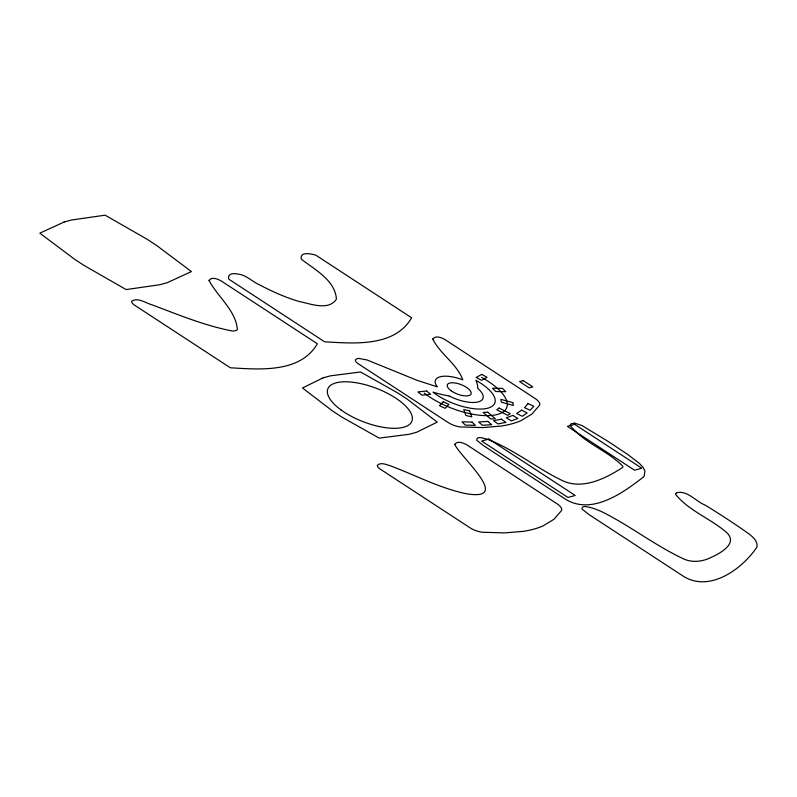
<?xml version="1.0" encoding="UTF-8"?>
<svg xmlns="http://www.w3.org/2000/svg" width="797" height="797" viewBox="0 0 797 797"><rect width="100%" height="100%" fill="white"/><g stroke="black" fill="none" stroke-linecap="round" stroke-linejoin="round"><path stroke-width="1.2" d="M449.279 396.049L449.378 396.059A25.464 10.152 21 0 0 478.359 401.877A25.464 10.152 21 0 0 477.702 388.308A71.969 28.692 21 0 0 475.968 380.368A38.186 15.233 21 0 1 487.943 408.144A38.186 15.233 21 0 1 433.01 392.164L437.812 393.499A70.714 28.194 21 0 0 448.92 395.979L449.07 396.009M481.607 377.38A50.918 20.304 21 0 1 497.527 414.41A50.918 20.304 21 0 1 424.283 393.11M570.383 424.592L570.383 425.688C584.171 443.112 607.434 450.454 622.786 466.205L622.895 467.271C606.397 478.09 583.444 489.836 563.449 481.089C537.198 468.795 514.583 449.548 487.375 439.267C484.725 438.868 476.467 435.042 476.686 440.223L483.6 445.692L566.029 499.56C592.589 515.27 623.553 492.466 644.115 476.476L644.942 471.147L643.03 467.261L639.304 463.326L627.359 454.21L607.404 440.97L582.089 425.608L574.517 423.077L571.08 423.795L570.383 424.592M209.043 280.395C217.362 296.494 235.733 310.212 237.386 329.42A10.869 4.334 21 0 1 231.947 330.924C204.311 325.555 178.06 314.576 151.779 304.733C145.951 303.189 137.283 296.783 131.575 301.425L132.412 303.448L134.444 305.102L230.333 367.776C259.583 369.469 300.15 373.295 317.365 343.786L221.476 281.122C218.119 279.149 211.793 276.34 209.043 280.395M432.781 339.014C439.984 353.978 456.87 363.711 462.818 379.86A25.464 10.152 21 0 0 440.034 376.802A25.464 10.152 21 0 0 437.294 386.854L417.249 380.378L367.028 359.955L358.859 358.431L356.787 358.76L355.303 360.035L356.139 362.067L358.182 363.721L448.004 422.43A12.732 5.081 21 0 0 461.025 426.973L482.862 427.571L501.423 426.026A153.363 61.15 21 0 0 521.039 420.617L531.918 414.051L539.509 405.334A12.732 5.081 21 0 0 535.036 398.45L445.204 339.741C441.857 337.759 435.521 334.959 432.781 339.014M454.728 444.337C460.347 457.408 513.896 502.489 464.93 493.473C439.147 487.784 415.566 475.351 391.008 466.046C386.953 464.83 380.727 461.752 377.25 465.358L378.087 467.381L380.129 469.044L469.961 527.753A12.732 5.081 21 0 0 482.972 532.286L504.82 532.884L523.37 531.34A153.363 61.15 21 0 0 542.996 525.93L553.865 519.365L561.457 510.658A12.732 5.081 21 0 0 556.983 503.764L467.162 445.055C463.804 443.082 457.468 440.273 454.728 444.337M675.816 493.492L675.756 494.538C689.236 511.186 711.133 518.767 727.073 532.934C738.978 544.899 716.453 555.26 707.188 559.145C700.055 561.765 691.965 562.254 684.812 559.454C661.58 548.774 640.668 533.731 618.661 520.839C608.31 515.111 597.86 508.466 585.964 506.633C584.271 506.185 581.242 506.792 582.159 509.153L589.073 514.623L683.696 576.47C710.047 592.589 742.246 568.899 756.861 547.24C758.256 541.472 752.946 537.048 748.931 533.86C734.734 523.778 720.109 514.314 705.295 505.168C696.03 501.662 687.462 489.996 676.543 492.715L675.816 493.492M228.53 276.459L228.729 279.119L324.618 341.793C353.858 343.487 394.435 347.313 411.65 317.804L315.761 255.14C311.438 253.934 299.592 251.045 301.256 259.135C314.695 269.625 335.228 280.235 336.414 299.144C328.434 311.318 310.013 303.527 298.626 301.356C285.286 297.321 272.474 291.702 260.181 285.167C252.888 282.208 247.15 275.672 239.319 274.258C235.932 273.859 230.154 272.295 228.53 276.459M528.042 403.631L524.516 407.656L530.264 410.256L533.791 406.231L528.042 403.631M443.232 401.758L439.476 405.683L445.194 408.323L448.94 404.398L443.232 401.758M499.111 408.034L496.77 409.768L507.838 415.357L510.19 413.623L499.111 408.034M521.666 410.136L516.665 413.444L522.135 416.283L527.136 412.976L521.666 410.136M481.747 374.421L476.148 377.409L481.458 380.338L487.067 377.35L481.747 374.421M323.084 377.848L302.491 387.98L332.429 410.913L342.013 417.18L379.203 438.111L409.379 434.255L416.632 432.253L437.224 422.121L407.287 399.187L397.703 392.921L360.513 371.99L330.337 375.855L323.084 377.848M64.069 222.044L39.85 233.172L74.579 259.244L84.163 265.511L126.145 289.57L159.948 284.708L167.201 282.716L191.419 271.588L156.69 245.516L147.106 239.249L105.124 215.18L71.322 220.042L64.069 222.044M512.81 415.386L506.294 417.847L511.345 420.896L517.861 418.435L512.81 415.386M523.211 380.607L519.584 381.604L529.168 387.87L532.794 386.874L523.211 380.607M488.91 439.057L481.667 441.06L567.962 497.458L575.215 495.465L488.91 439.057M574.657 424.343L567.404 426.335L634.522 470.21L641.774 468.208L574.657 424.343M501.452 419.182L493.502 420.706L498.015 423.904L505.965 422.38L501.452 419.182M426.574 391.008L417.847 391.945L421.982 395.202L430.709 394.266L426.574 391.008M487.764 421.414L478.598 422.002L482.494 425.279L491.649 424.681L487.764 421.414M487.824 412.218L483.121 412.418L490.633 418.983L495.326 418.784L487.824 412.218M502.469 388.408L492.476 388.249L495.824 391.536L505.816 391.696L502.469 388.408M472.103 422.091L462.001 421.822L465.259 425.11L475.361 425.379L472.103 422.091M469.632 410.903L463.724 409.519L465.856 415.476L471.774 416.871L469.632 410.903M512.77 402.605L500.805 399.347L501.373 402.196L513.338 405.464L512.77 402.605M451.102 390.759A12.732 5.081 21 0 0 470.947 394.196A12.732 5.081 21 0 0 455.555 383.068A12.732 5.081 21 0 0 451.102 390.759M341.106 409.977A45.011 17.942 21 0 0 411.352 422.271A45.011 17.942 21 0 0 357.116 382.899A45.011 17.942 21 0 0 341.106 409.977"/></g></svg>
